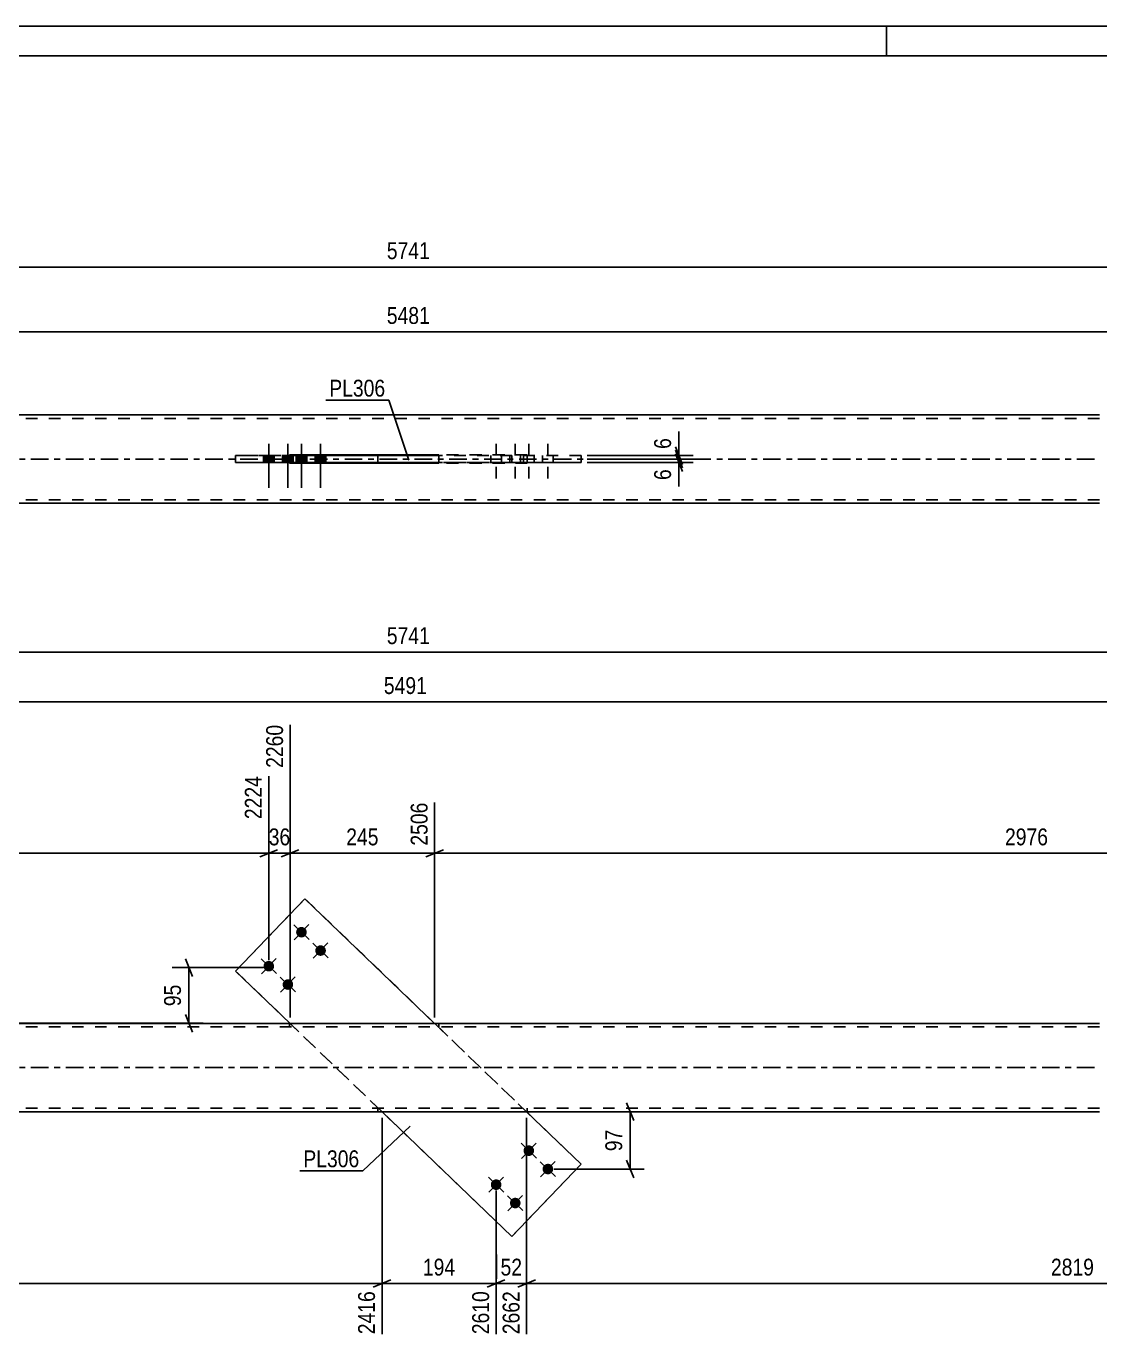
# Model space of a CAD drawing. Header units: millimetres. Extents: x 0 to 594, y 0 to 420.
# Drawn here: x 238 to 420.2, y 197.3 to 420 of the extents above; entities that cross this region are included whole.
import ezdxf

# ---------------------------------------------------------------- set-up
doc = ezdxf.new("R2010")
doc.units = ezdxf.units.MM
doc.linetypes.add('DXK_LINE_DOT2', pattern=[3.9198, 1.9599, -1.9599])
doc.linetypes.add('DXK_LINE_DOT3', pattern=[5.9187, 2.979, -0.9799, 0.9799, -0.9799])
doc.styles.add('Arial Narrow', font='ARIALN.TTF', dxfattribs={"height": 0.2})

# ---------------------------------------------------------------- blocks, each defined once
blk = doc.blocks.new('Unknown-580574823-1132')
at = {"color": 5, "linetype": 'Continuous'}
for p, q in [((594, 420), (0, 420)), ((384, 415), (384, 420)), ((589, 415), (5, 415))]:
    blk.add_line(p, q, dxfattribs=at)
blk = doc.blocks.new('Part-580574823-1690 - 1679')
at = {"color": 2, "linetype": 'Continuous'}
for p, q in [((285.28, 271.86), (273.5, 259.6)), ((285.28, 271.86), (285.28, 271.86)), ((307.3, 250.7), (285.28, 271.86)), ((282.76, 250.7), (273.5, 259.6)), ((273.5, 259.6), (273.5, 259.6)), ((320.39, 214.54), (298.37, 235.7)), ((332.17, 226.8), (322.91, 235.7)), ((320.39, 214.54), (332.17, 226.8)), ((332.17, 226.8), (332.17, 226.8)), ((320.39, 214.54), (320.39, 214.54))]:
    blk.add_line(p, q, dxfattribs=at)
at = {"color": 7, "linetype": 'DXK_LINE_DOT2'}
for p, q in [((273.5, 259.6), (285.28, 271.86)), ((332.17, 226.8), (285.28, 271.86)), ((320.39, 214.54), (273.5, 259.6)), ((298.37, 235.7), (282.76, 250.7)), ((322.91, 235.7), (307.3, 250.7)), ((332.17, 226.8), (320.39, 214.54))]:
    blk.add_line(p, q, dxfattribs=at)
blk = doc.blocks.new('Bolt-580574823-1682 - 1679')
at = {"linetype": 'Continuous'}
for points in [[(323.28, 230), (323.47, 229.98), (323.65, 229.92), (323.81, 229.83), (323.95, 229.7), (324.06, 229.55), (324.14, 229.38), (324.18, 229.19), (324.18, 229), (324.14, 228.82), (324.06, 228.65), (323.95, 228.5), (323.81, 228.37), (323.65, 228.28), (323.47, 228.22), (323.28, 228.2), (323.09, 228.22), (322.92, 228.28), (322.75, 228.37), (322.61, 228.5), (322.5, 228.65), (322.43, 228.82), (322.39, 229), (322.39, 229.19), (322.43, 229.38), (322.5, 229.55), (322.61, 229.7), (322.75, 229.83), (322.92, 229.92), (323.09, 229.98)], [(326.53, 226.88), (326.71, 226.86), (326.89, 226.8), (327.05, 226.71), (327.19, 226.58), (327.31, 226.43), (327.38, 226.26), (327.42, 226.07), (327.42, 225.89), (327.38, 225.7), (327.31, 225.53), (327.19, 225.38), (327.05, 225.25), (326.89, 225.16), (326.71, 225.1), (326.53, 225.08), (326.34, 225.1), (326.16, 225.16), (326, 225.25), (325.86, 225.38), (325.75, 225.53), (325.67, 225.7), (325.63, 225.89), (325.63, 226.07), (325.67, 226.26), (325.75, 226.43), (325.86, 226.58), (326, 226.71), (326.16, 226.8), (326.34, 226.86)], [(317.74, 224.23), (317.93, 224.21), (318.1, 224.15), (318.27, 224.06), (318.41, 223.93), (318.52, 223.78), (318.59, 223.61), (318.63, 223.42), (318.63, 223.24), (318.59, 223.05), (318.52, 222.88), (318.41, 222.73), (318.27, 222.6), (318.1, 222.51), (317.93, 222.45), (317.74, 222.43), (317.55, 222.45), (317.37, 222.51), (317.21, 222.6), (317.07, 222.73), (316.96, 222.88), (316.88, 223.05), (316.84, 223.24), (316.84, 223.42), (316.88, 223.61), (316.96, 223.78), (317.07, 223.93), (317.21, 224.06), (317.37, 224.15), (317.55, 224.21)], [(320.98, 221.11), (321.17, 221.09), (321.35, 221.03), (321.51, 220.94), (321.65, 220.81), (321.76, 220.66), (321.84, 220.49), (321.88, 220.31), (321.88, 220.12), (321.84, 219.93), (321.76, 219.76), (321.65, 219.61), (321.51, 219.48), (321.35, 219.39), (321.17, 219.33), (320.98, 219.31), (320.8, 219.33), (320.62, 219.39), (320.45, 219.48), (320.31, 219.61), (320.2, 219.76), (320.13, 219.93), (320.09, 220.12), (320.09, 220.31), (320.13, 220.49), (320.2, 220.66), (320.31, 220.81), (320.45, 220.94), (320.62, 221.03), (320.8, 221.09)]]:
    blk.add_hatch(color=1, dxfattribs=at).paths.add_polyline_path(points)
at = {"color": 1, "linetype": 'Continuous'}
for p, q in [((324.58, 227.85), (321.98, 230.35)), ((322.03, 227.8), (324.53, 230.4)), ((327.82, 224.73), (325.23, 227.23)), ((325.28, 224.68), (327.77, 227.28)), ((319.04, 222.08), (316.44, 224.58)), ((316.49, 222.03), (318.99, 224.63)), ((322.28, 218.96), (319.68, 221.46)), ((319.74, 218.91), (322.23, 221.51))]:
    blk.add_line(p, q, dxfattribs=at)
blk = doc.blocks.new('Bolt-580574823-1683 - 1679')
at = {"linetype": 'Continuous'}
for points in [[(284.69, 267.09), (284.87, 267.07), (285.05, 267.01), (285.22, 266.92), (285.36, 266.79), (285.47, 266.64), (285.54, 266.47), (285.58, 266.28), (285.58, 266.1), (285.54, 265.91), (285.47, 265.74), (285.36, 265.59), (285.22, 265.46), (285.05, 265.37), (284.87, 265.31), (284.69, 265.29), (284.5, 265.31), (284.32, 265.37), (284.16, 265.46), (284.02, 265.59), (283.91, 265.74), (283.83, 265.91), (283.79, 266.1), (283.79, 266.28), (283.83, 266.47), (283.91, 266.64), (284.02, 266.79), (284.16, 266.92), (284.32, 267.01), (284.5, 267.07)], [(287.93, 263.97), (288.12, 263.95), (288.3, 263.89), (288.46, 263.8), (288.6, 263.67), (288.71, 263.52), (288.79, 263.35), (288.83, 263.17), (288.83, 262.98), (288.79, 262.79), (288.71, 262.62), (288.6, 262.47), (288.46, 262.34), (288.3, 262.25), (288.12, 262.19), (287.93, 262.17), (287.74, 262.19), (287.57, 262.25), (287.4, 262.34), (287.26, 262.47), (287.15, 262.62), (287.08, 262.79), (287.04, 262.98), (287.04, 263.17), (287.08, 263.35), (287.15, 263.52), (287.26, 263.67), (287.4, 263.8), (287.57, 263.89), (287.74, 263.95)], [(279.14, 261.32), (279.33, 261.3), (279.51, 261.24), (279.67, 261.15), (279.81, 261.02), (279.92, 260.87), (280, 260.7), (280.04, 260.52), (280.04, 260.33), (280, 260.14), (279.92, 259.97), (279.81, 259.82), (279.67, 259.69), (279.51, 259.6), (279.33, 259.54), (279.14, 259.52), (278.96, 259.54), (278.78, 259.6), (278.61, 259.69), (278.47, 259.82), (278.36, 259.97), (278.29, 260.14), (278.25, 260.33), (278.25, 260.52), (278.29, 260.7), (278.36, 260.87), (278.47, 261.02), (278.61, 261.15), (278.78, 261.24), (278.96, 261.3)], [(282.39, 258.2), (282.57, 258.18), (282.75, 258.13), (282.92, 258.03), (283.06, 257.91), (283.17, 257.75), (283.24, 257.58), (283.28, 257.4), (283.28, 257.21), (283.24, 257.03), (283.17, 256.85), (283.06, 256.7), (282.92, 256.58), (282.75, 256.48), (282.57, 256.42), (282.39, 256.4), (282.2, 256.42), (282.02, 256.48), (281.86, 256.58), (281.72, 256.7), (281.61, 256.85), (281.53, 257.03), (281.49, 257.21), (281.49, 257.4), (281.53, 257.58), (281.61, 257.75), (281.72, 257.91), (281.86, 258.03), (282.02, 258.13), (282.2, 258.18)]]:
    blk.add_hatch(color=1, dxfattribs=at).paths.add_polyline_path(points)
at = {"color": 1, "linetype": 'Continuous'}
for p, q in [((283.39, 267.44), (285.98, 264.94)), ((285.93, 267.49), (283.44, 264.89)), ((286.63, 264.32), (289.23, 261.82)), ((289.18, 264.37), (286.68, 261.77)), ((277.85, 261.67), (280.44, 259.17)), ((280.39, 261.72), (277.9, 259.12)), ((281.09, 258.55), (283.69, 256.06)), ((283.64, 258.6), (281.14, 256.01))]:
    blk.add_line(p, q, dxfattribs=at)
blk = doc.blocks.new('Part-580574823-1721 - 1679')
at = {"color": 2, "linetype": 'Continuous'}
for p, q in [((420.17, 250.7), (185.5, 250.7)), ((185.5, 235.7), (420.17, 235.7))]:
    blk.add_line(p, q, dxfattribs=at)
at = {"color": 7, "linetype": 'DXK_LINE_DOT2'}
for p, q in [((420.17, 250.1), (185.5, 250.1)), ((282.66, 250.7), (282.66, 250.1)), ((308.02, 250.7), (308.02, 250.1)), ((420.17, 236.3), (185.5, 236.3)), ((297.65, 235.7), (297.65, 236.3)), ((323.01, 235.7), (323.01, 236.3))]:
    blk.add_line(p, q, dxfattribs=at)
at = {"color": 7, "linetype": 'DXK_LINE_DOT3'}
blk.add_line((185.5, 243.2), (420.17, 243.2), dxfattribs=at)
blk = doc.blocks.new('Part-580574823-1463 - 1369')
at = {"color": 2, "linetype": 'Continuous'}
for p, q in [((420.17, 354.01), (185.5, 354.01)), ((282.66, 347.21), (308.02, 347.21)), ((282.66, 347.11), (282.66, 347.21)), ((282.66, 345.91), (282.66, 345.81)), ((282.66, 345.81), (282.66, 345.81)), ((308.02, 345.81), (282.66, 345.81)), ((297.65, 347.21), (297.65, 347.11)), ((297.65, 345.81), (297.65, 345.91)), ((308.02, 347.21), (308.02, 345.81)), ((420.17, 339.01), (185.5, 339.01))]:
    blk.add_line(p, q, dxfattribs=at)
at = {"color": 7, "linetype": 'DXK_LINE_DOT2'}
for p, q in [((420.17, 353.41), (185.5, 353.41)), ((282.66, 347.21), (308.02, 347.21)), ((282.66, 345.81), (282.66, 347.11)), ((282.66, 345.81), (308.02, 345.81)), ((297.65, 347.21), (297.65, 347.21)), ((297.65, 347.21), (323.01, 347.21)), ((323.01, 347.21), (297.65, 347.21)), ((297.65, 347.21), (297.65, 347.21)), ((297.65, 345.81), (297.65, 347.11)), ((323.01, 345.81), (297.65, 345.81)), ((297.65, 345.81), (323.01, 345.81)), ((323.01, 347.21), (323.01, 345.81)), ((420.17, 339.61), (185.5, 339.61))]:
    blk.add_line(p, q, dxfattribs=at)
at = {"color": 7, "linetype": 'DXK_LINE_DOT3'}
blk.add_line((185.5, 346.51), (420.17, 346.51), dxfattribs=at)
blk = doc.blocks.new('Part-580574823-1399 - 1369')
at = {"color": 2, "linetype": 'Continuous'}
for p, q in [((273.5, 345.91), (273.5, 347.11)), ((285.28, 345.91), (285.28, 347.11)), ((308.02, 347.11), (285.28, 347.11)), ((308.02, 345.91), (285.28, 345.91))]:
    blk.add_line(p, q, dxfattribs=at)
at = {"color": 7, "linetype": 'DXK_LINE_DOT2'}
for p, q in [((320.39, 347.11), (273.5, 347.11)), ((273.5, 347.11), (285.28, 347.11)), ((273.5, 345.91), (320.39, 345.91)), ((285.28, 345.91), (273.5, 345.91)), ((332.17, 347.11), (308.02, 347.11)), ((332.17, 345.91), (308.02, 345.91)), ((320.39, 345.91), (320.39, 347.11)), ((332.17, 347.11), (320.39, 347.11)), ((320.39, 345.91), (332.17, 345.91)), ((332.17, 345.91), (332.17, 347.11))]:
    blk.add_line(p, q, dxfattribs=at)
blk = doc.blocks.new('Bolt-580574823-1442 - 1369')
at = {"color": 1, "linetype": 'DXK_LINE_DOT2'}
for p, q in [((317.74, 349.11), (317.74, 341.61)), ((320.98, 349.11), (320.98, 341.61)), ((323.28, 349.11), (323.28, 341.61)), ((326.53, 349.11), (326.53, 341.61)), ((316.84, 347.11), (316.84, 345.91)), ((318.64, 347.11), (318.64, 345.91)), ((320.08, 347.11), (320.08, 345.91)), ((321.88, 347.11), (321.88, 345.91)), ((322.38, 347.11), (322.38, 345.91)), ((324.18, 347.11), (324.18, 345.91)), ((325.63, 347.11), (325.63, 345.91)), ((327.43, 347.11), (327.43, 345.91))]:
    blk.add_line(p, q, dxfattribs=at)
blk = doc.blocks.new('Bolt-580574823-1443 - 1369')
at = {"linetype": 'Continuous'}
for points in [[(280.04, 347.11), (278.24, 347.11), (278.24, 345.91), (280.04, 345.91)], [(283.29, 347.11), (281.49, 347.11), (281.49, 345.91), (283.29, 345.91)], [(285.59, 347.11), (283.79, 347.11), (283.79, 345.91), (285.59, 345.91)], [(288.83, 347.11), (287.03, 347.11), (287.03, 345.91), (288.83, 345.91)]]:
    blk.add_hatch(color=1, dxfattribs=at).paths.add_polyline_path(points)
at = {"color": 1, "linetype": 'Continuous'}
for p, q in [((279.14, 349.11), (279.14, 341.61)), ((282.39, 349.11), (282.39, 341.61)), ((284.69, 349.11), (284.69, 341.61)), ((287.93, 349.11), (287.93, 341.61)), ((278.24, 347.11), (278.24, 345.91)), ((280.04, 347.11), (280.04, 345.91)), ((281.49, 347.11), (281.49, 345.91)), ((283.29, 347.11), (283.29, 345.91)), ((283.79, 347.11), (283.79, 345.91)), ((285.59, 347.11), (285.59, 345.91)), ((287.03, 347.11), (287.03, 345.91)), ((288.83, 347.11), (288.83, 345.91))]:
    blk.add_line(p, q, dxfattribs=at)
blk = doc.blocks.new('StraightDimension-580574823-1998 - 1679')
at = {"color": 7, "linetype": 'Continuous'}
for p, q in [((264.98, 261.69), (266.18, 258.69)), ((278.23, 260.19), (262.73, 260.19)), ((265.58, 250.72), (265.58, 260.19)), ((266.18, 249.22), (264.98, 252.22)), ((199.4, 250.72), (267.98, 250.72))]:
    blk.add_line(p, q, dxfattribs=at)
at = {"color": 0}
blk.add_wipeout([(264.83, 257.88), (260.63, 257.88), (260.63, 253.03), (264.83, 253.03)], dxfattribs=at)
at = {"color": 3, "style": 'Arial Narrow'}
blk.add_text('95', height=2.863, rotation=90.0002, dxfattribs=at).set_placement((264.23, 253.63))
blk = doc.blocks.new('StraightDimension-580574823-4763 - 1679')
at = {"color": 7, "linetype": 'Continuous'}
for p, q in [((282.76, 251.7), (282.76, 301.41)), ((279.14, 261.42), (279.14, 292.71)), ((277.64, 278.99), (280.64, 280.19)), ((279.14, 279.59), (282.76, 279.59)), ((284.26, 280.19), (281.26, 278.99))]:
    blk.add_line(p, q, dxfattribs=at)
at = {"color": 0, "linetype": 'Continuous'}
blk.add_wipeout([(282.16, 302.01), (277.96, 302.01), (277.96, 293.49), (282.16, 293.49)], dxfattribs=at)
at = {"color": 0}
blk.add_wipeout([(283.38, 280.34), (283.38, 284.54), (278.53, 284.54), (278.53, 280.34)], dxfattribs=at)
at = {"color": 3, "linetype": 'Continuous', "style": 'Arial Narrow'}
blk.add_text('2260', height=2.863, rotation=90.0002, dxfattribs=at).set_placement((281.56, 294.09))
at = {"color": 3, "style": 'Arial Narrow'}
blk.add_text('36', height=2.863, dxfattribs=at).set_placement((279.13, 280.94))
blk = doc.blocks.new('StraightDimension-580574823-4901 - 1679')
at = {"color": 7, "linetype": 'Continuous'}
blk.add_line((96.4, 305.28), (508.27, 305.28), dxfattribs=at)
at = {"color": 0}
blk.add_wipeout([(306.59, 306.03), (306.59, 310.23), (298.08, 310.23), (298.08, 306.03)], dxfattribs=at)
at = {"color": 3, "style": 'Arial Narrow'}
blk.add_text('5491', height=2.863, dxfattribs=at).set_placement((298.68, 306.63))
blk = doc.blocks.new('StraightDimension-580574823-1960 - 1679')
at = {"color": 7, "linetype": 'Continuous'}
for p, q in [((339.89, 237.2), (341.09, 234.2)), ((331.77, 235.7), (342.89, 235.7)), ((340.49, 225.98), (340.49, 235.7)), ((341.09, 224.48), (339.89, 227.48)), ((327.53, 225.98), (342.89, 225.98))]:
    blk.add_line(p, q, dxfattribs=at)
at = {"color": 0}
blk.add_wipeout([(339.74, 233.27), (335.54, 233.27), (335.54, 228.41), (339.74, 228.41)], dxfattribs=at)
at = {"color": 3, "style": 'Arial Narrow'}
blk.add_text('97', height=2.863, rotation=90.0002, dxfattribs=at).set_placement((339.14, 229.01))
blk = doc.blocks.new('StraightDimension-580574823-3610 - 1679')
at = {"color": 7, "linetype": 'Continuous'}
for p, q in [((322.91, 234.7), (322.91, 197.94)), ((508.27, 233.7), (508.27, 197.94)), ((324.41, 207.15), (321.41, 205.95)), ((506.77, 205.95), (509.77, 207.15)), ((322.91, 206.55), (508.27, 206.55))]:
    blk.add_line(p, q, dxfattribs=at)
at = {"color": 0}
blk.add_wipeout([(419.84, 207.3), (419.84, 211.5), (411.33, 211.5), (411.33, 207.3)], dxfattribs=at)
at = {"color": 0, "linetype": 'Continuous'}
blk.add_wipeout([(507.67, 205.85), (503.47, 205.85), (503.47, 197.34), (507.67, 197.34)], dxfattribs=at)
at = {"color": 3, "style": 'Arial Narrow'}
blk.add_text('2819', height=2.863, dxfattribs=at).set_placement((411.93, 207.9))
at = {"color": 3, "linetype": 'Continuous', "style": 'Arial Narrow'}
blk.add_text('5481', height=2.863, rotation=90.0002, dxfattribs=at).set_placement((507.07, 197.94))
blk = doc.blocks.new('StraightDimension-580574823-3611 - 1679')
at = {"color": 7, "linetype": 'Continuous'}
for p, q in [((322.91, 234.7), (322.91, 197.94)), ((317.74, 222.33), (317.74, 197.94)), ((316.24, 205.95), (319.24, 207.15)), ((324.41, 207.15), (321.41, 205.95)), ((317.74, 206.55), (322.91, 206.55))]:
    blk.add_line(p, q, dxfattribs=at)
at = {"color": 0}
blk.add_wipeout([(322.75, 207.3), (322.75, 211.5), (317.89, 211.5), (317.89, 207.3)], dxfattribs=at)
at = {"color": 0, "linetype": 'Continuous'}
blk.add_wipeout([(322.31, 205.85), (318.11, 205.85), (318.11, 197.34), (322.31, 197.34)], dxfattribs=at)
at = {"color": 3, "style": 'Arial Narrow'}
blk.add_text('52', height=2.863, dxfattribs=at).set_placement((318.49, 207.9))
at = {"color": 3, "linetype": 'Continuous', "style": 'Arial Narrow'}
blk.add_text('2662', height=2.863, rotation=90.0002, dxfattribs=at).set_placement((321.71, 197.94))
blk = doc.blocks.new('StraightDimension-580574823-3612 - 1679')
at = {"color": 7, "linetype": 'Continuous'}
for p, q in [((298.37, 234.7), (298.37, 197.94)), ((317.74, 222.33), (317.74, 197.94)), ((299.87, 207.15), (296.87, 205.95)), ((316.24, 205.95), (319.24, 207.15)), ((298.37, 206.55), (317.74, 206.55))]:
    blk.add_line(p, q, dxfattribs=at)
at = {"color": 0}
blk.add_wipeout([(311.4, 207.3), (311.4, 211.5), (304.71, 211.5), (304.71, 207.3)], dxfattribs=at)
at = {"color": 0, "linetype": 'Continuous'}
blk.add_wipeout([(317.14, 205.85), (312.94, 205.85), (312.94, 197.34), (317.14, 197.34)], dxfattribs=at)
at = {"color": 3, "style": 'Arial Narrow'}
blk.add_text('194', height=2.863, dxfattribs=at).set_placement((305.31, 207.9))
at = {"color": 3, "linetype": 'Continuous', "style": 'Arial Narrow'}
blk.add_text('2610', height=2.863, rotation=90.0002, dxfattribs=at).set_placement((316.54, 197.94))
blk = doc.blocks.new('StraightDimension-580574823-5010 - 1679')
at = {"color": 7, "linetype": 'Continuous'}
blk.add_line((84.4, 313.75), (521.27, 313.75), dxfattribs=at)
at = {"color": 0}
blk.add_wipeout([(307.09, 314.5), (307.09, 318.7), (298.58, 318.7), (298.58, 314.5)], dxfattribs=at)
at = {"color": 3, "style": 'Arial Narrow'}
blk.add_text('5741', height=2.863, dxfattribs=at).set_placement((299.18, 315.1))
blk = doc.blocks.new('StraightDimension-580574823-4761 - 1679')
at = {"color": 7, "linetype": 'Continuous'}
for p, q in [((307.3, 251.7), (307.3, 288.21)), ((508.27, 252.7), (508.27, 288.21)), ((308.8, 280.19), (305.8, 278.99)), ((307.3, 279.59), (508.27, 279.59)), ((506.77, 278.99), (509.77, 280.19))]:
    blk.add_line(p, q, dxfattribs=at)
at = {"color": 0, "linetype": 'Continuous'}
blk.add_wipeout([(507.67, 288.81), (503.47, 288.81), (503.47, 280.29), (507.67, 280.29)], dxfattribs=at)
at = {"color": 0}
blk.add_wipeout([(412.04, 280.34), (412.04, 284.54), (403.53, 284.54), (403.53, 280.34)], dxfattribs=at)
at = {"color": 3, "linetype": 'Continuous', "style": 'Arial Narrow'}
blk.add_text('5481', height=2.863, rotation=90.0002, dxfattribs=at).set_placement((507.07, 280.89))
at = {"color": 3, "style": 'Arial Narrow'}
blk.add_text('2976', height=2.863, dxfattribs=at).set_placement((404.13, 280.94))
blk = doc.blocks.new('StraightDimension-580574823-3613 - 1679')
at = {"color": 7, "linetype": 'Continuous'}
for p, q in [((298.37, 234.7), (298.37, 197.94)), ((97.4, 233.7), (97.4, 203.42)), ((98.9, 207.15), (95.9, 205.95)), ((296.87, 205.95), (299.87, 207.15)), ((97.4, 206.55), (298.37, 206.55))]:
    blk.add_line(p, q, dxfattribs=at)
at = {"color": 0}
blk.add_wipeout([(202.14, 207.3), (202.14, 211.5), (193.63, 211.5), (193.63, 207.3)], dxfattribs=at)
at = {"color": 0, "linetype": 'Continuous'}
for points in [[(96.8, 205.85), (92.6, 205.85), (92.6, 202.82), (96.8, 202.82)], [(297.77, 205.85), (293.57, 205.85), (293.57, 197.34), (297.77, 197.34)]]:
    blk.add_wipeout(points, dxfattribs=at)
at = {"color": 3, "style": 'Arial Narrow'}
blk.add_text('2416', height=2.863, dxfattribs=at).set_placement((194.23, 207.9))
at = {"color": 3, "linetype": 'Continuous', "style": 'Arial Narrow'}
for s, height, p in [('0', 2.86, (96.2, 203.42)), ('2416', 2.863, (297.17, 197.94))]:
    blk.add_text(s, height=height, rotation=90.0002, dxfattribs=at).set_placement(p)
blk = doc.blocks.new('StraightDimension-580574823-4762 - 1679')
at = {"color": 7, "linetype": 'Continuous'}
for p, q in [((282.76, 251.7), (282.76, 301.41)), ((307.3, 251.7), (307.3, 288.21)), ((284.26, 280.19), (281.26, 278.99)), ((282.76, 279.59), (307.3, 279.59)), ((305.8, 278.99), (308.8, 280.19))]:
    blk.add_line(p, q, dxfattribs=at)
at = {"color": 0, "linetype": 'Continuous'}
blk.add_wipeout([(306.7, 288.81), (302.5, 288.81), (302.5, 280.29), (306.7, 280.29)], dxfattribs=at)
at = {"color": 0}
blk.add_wipeout([(298.37, 280.34), (298.37, 284.54), (291.69, 284.54), (291.69, 280.34)], dxfattribs=at)
at = {"color": 3, "linetype": 'Continuous', "style": 'Arial Narrow'}
blk.add_text('2506', height=2.863, rotation=90.0002, dxfattribs=at).set_placement((306.1, 280.89))
at = {"color": 3, "style": 'Arial Narrow'}
blk.add_text('245', height=2.863, dxfattribs=at).set_placement((292.29, 280.94))
blk = doc.blocks.new('StraightDimension-580574823-4764 - 1679')
at = {"color": 7, "linetype": 'Continuous'}
for p, q in [((279.14, 261.42), (279.14, 292.71)), ((97.4, 251.7), (97.4, 282.72)), ((98.9, 280.19), (95.9, 278.99)), ((97.4, 279.59), (279.14, 279.59)), ((277.64, 278.99), (280.64, 280.19))]:
    blk.add_line(p, q, dxfattribs=at)
at = {"color": 0, "linetype": 'Continuous'}
for points in [[(278.54, 293.31), (274.34, 293.31), (274.34, 284.79), (278.54, 284.79)], [(96.8, 283.32), (92.6, 283.32), (92.6, 280.29), (96.8, 280.29)]]:
    blk.add_wipeout(points, dxfattribs=at)
at = {"color": 0}
blk.add_wipeout([(192.53, 280.34), (192.53, 284.54), (184.02, 284.54), (184.02, 280.34)], dxfattribs=at)
at = {"color": 3, "linetype": 'Continuous', "style": 'Arial Narrow'}
for s, height, p in [('2224', 2.863, (277.94, 285.39)), ('0', 2.86, (96.2, 280.89))]:
    blk.add_text(s, height=height, rotation=90.0002, dxfattribs=at).set_placement(p)
at = {"color": 3, "style": 'Arial Narrow'}
blk.add_text('2224', height=2.863, dxfattribs=at).set_placement((184.62, 280.94))
blk = doc.blocks.new('StraightDimension-580574823-1582 - 1369')
at = {"color": 7, "linetype": 'Continuous'}
blk.add_line((97.4, 368.11), (508.27, 368.11), dxfattribs=at)
at = {"color": 0}
blk.add_wipeout([(307.09, 368.86), (307.09, 373.06), (298.58, 373.06), (298.58, 368.86)], dxfattribs=at)
at = {"color": 3, "style": 'Arial Narrow'}
blk.add_text('5481', height=2.863, dxfattribs=at).set_placement((299.18, 369.46))
blk = doc.blocks.new('StraightDimension-580574823-1542 - 1369')
at = {"color": 7, "linetype": 'Continuous'}
for p, q in [((348.18, 348.01), (349.38, 345.01)), ((349.38, 344.41), (348.18, 347.41)), ((333.17, 346.51), (351.18, 346.51)), ((333.17, 345.91), (351.18, 345.91)), ((348.78, 345.91), (348.78, 346.51))]:
    blk.add_line(p, q, dxfattribs=at)
at = {"color": 0}
blk.add_wipeout([(348.03, 345.39), (343.83, 345.39), (343.83, 342.36), (348.03, 342.36)], dxfattribs=at)
at = {"color": 7, "linetype": 'Continuous'}
blk.add_line((348.78, 345.91), (348.78, 341.84), dxfattribs=at)
blk.add_line((348.78, 345.91), (348.78, 341.84), dxfattribs=at)
at = {"color": 3, "style": 'Arial Narrow'}
blk.add_text('6', height=2.86, rotation=90.0002, dxfattribs=at).set_placement((347.43, 342.96))
blk = doc.blocks.new('StraightDimension-580574823-1546 - 1369')
at = {"color": 7, "linetype": 'Continuous'}
for p, q in [((348.18, 348.61), (349.38, 345.61)), ((349.38, 345.01), (348.18, 348.01)), ((333.17, 347.11), (351.18, 347.11)), ((333.17, 346.51), (351.18, 346.51)), ((348.78, 346.51), (348.78, 347.11))]:
    blk.add_line(p, q, dxfattribs=at)
at = {"color": 0}
blk.add_wipeout([(348.03, 350.67), (343.83, 350.67), (343.83, 347.64), (348.03, 347.64)], dxfattribs=at)
at = {"color": 7, "linetype": 'Continuous'}
blk.add_line((348.78, 347.11), (348.78, 351.19), dxfattribs=at)
blk.add_line((348.78, 347.11), (348.78, 351.19), dxfattribs=at)
at = {"color": 3, "style": 'Arial Narrow'}
blk.add_text('6', height=2.86, rotation=90.0002, dxfattribs=at).set_placement((347.43, 348.24))
blk = doc.blocks.new('StraightDimension-580574823-1551 - 1369')
at = {"color": 7, "linetype": 'Continuous'}
blk.add_line((84.4, 379.11), (521.27, 379.11), dxfattribs=at)
at = {"color": 0}
blk.add_wipeout([(307.09, 379.86), (307.09, 384.06), (298.58, 384.06), (298.58, 379.86)], dxfattribs=at)
at = {"color": 3, "style": 'Arial Narrow'}
blk.add_text('5741', height=2.863, dxfattribs=at).set_placement((299.18, 380.46))
blk = doc.blocks.new('Mark-580574823-1686 - 1679')
at = {"color": 0}
blk.add_wipeout([(294.51, 226.29), (294.51, 229.29), (285.01, 229.29), (285.01, 226.29)], dxfattribs=at)
blk.add_wipeout([(294.51, 226.29), (294.51, 229.29), (285.01, 229.29), (285.01, 226.29)], dxfattribs=at)
at = {"color": 30, "linetype": 'Continuous'}
for p in [(303.15, 233.25), (284.41, 225.69)]:
    blk.add_line(p, (295.11, 225.69), dxfattribs=at)
at = {"color": 3, "style": 'Arial Narrow'}
blk.add_text('PL306', height=2.863, dxfattribs=at).set_placement((285.01, 226.29))
blk = doc.blocks.new('Mark-580574823-1394 - 1369')
at = {"color": 0}
blk.add_wipeout([(298.92, 357.12), (298.92, 360.12), (289.41, 360.12), (289.41, 357.12)], dxfattribs=at)
blk.add_wipeout([(298.92, 357.12), (298.92, 360.12), (289.41, 360.12), (289.41, 357.12)], dxfattribs=at)
at = {"color": 30, "linetype": 'Continuous'}
for p in [(288.81, 356.52), (302.9, 346.34)]:
    blk.add_line(p, (299.52, 356.52), dxfattribs=at)
at = {"color": 3, "style": 'Arial Narrow'}
blk.add_text('PL306', height=2.863, dxfattribs=at).set_placement((289.41, 357.12))

msp = doc.modelspace()

# ---------------------------------------------------------------- block references
for name in ['Unknown-580574823-1132', 'Part-580574823-1463 - 1369', 'Bolt-580574823-1443 - 1369', 'Bolt-580574823-1442 - 1369', 'Part-580574823-1399 - 1369', 'Part-580574823-1690 - 1679', 'Bolt-580574823-1683 - 1679', 'Part-580574823-1721 - 1679', 'Bolt-580574823-1682 - 1679']:
    msp.add_blockref(name, (0, 0))

# ---------------------------------------------------------------- next in the draw order: block references
for name in ['StraightDimension-580574823-1582 - 1369', 'StraightDimension-580574823-1542 - 1369', 'StraightDimension-580574823-1998 - 1679', 'StraightDimension-580574823-1960 - 1679']:
    msp.add_blockref(name, (0, 0))

# ---------------------------------------------------------------- next in the draw order: block references
for name in ['StraightDimension-580574823-1546 - 1369', 'StraightDimension-580574823-4763 - 1679', 'StraightDimension-580574823-3610 - 1679']:
    msp.add_blockref(name, (0, 0))

# ---------------------------------------------------------------- next in the draw order: block references
for name in ['StraightDimension-580574823-1551 - 1369', 'StraightDimension-580574823-4901 - 1679', 'StraightDimension-580574823-3611 - 1679']:
    msp.add_blockref(name, (0, 0))

# ---------------------------------------------------------------- next in the draw order: block references
for name in ['Mark-580574823-1394 - 1369', 'StraightDimension-580574823-5010 - 1679', 'StraightDimension-580574823-3612 - 1679']:
    msp.add_blockref(name, (0, 0))

# ---------------------------------------------------------------- next in the draw order: block references
for name in ['StraightDimension-580574823-4761 - 1679', 'StraightDimension-580574823-3613 - 1679']:
    msp.add_blockref(name, (0, 0))

# ---------------------------------------------------------------- next in the draw order: block references
for name in ['StraightDimension-580574823-4762 - 1679', 'Mark-580574823-1686 - 1679']:
    msp.add_blockref(name, (0, 0))

# ---------------------------------------------------------------- next in the draw order: block references
msp.add_blockref('StraightDimension-580574823-4764 - 1679', (0, 0))

doc.saveas('drawing.dxf')
